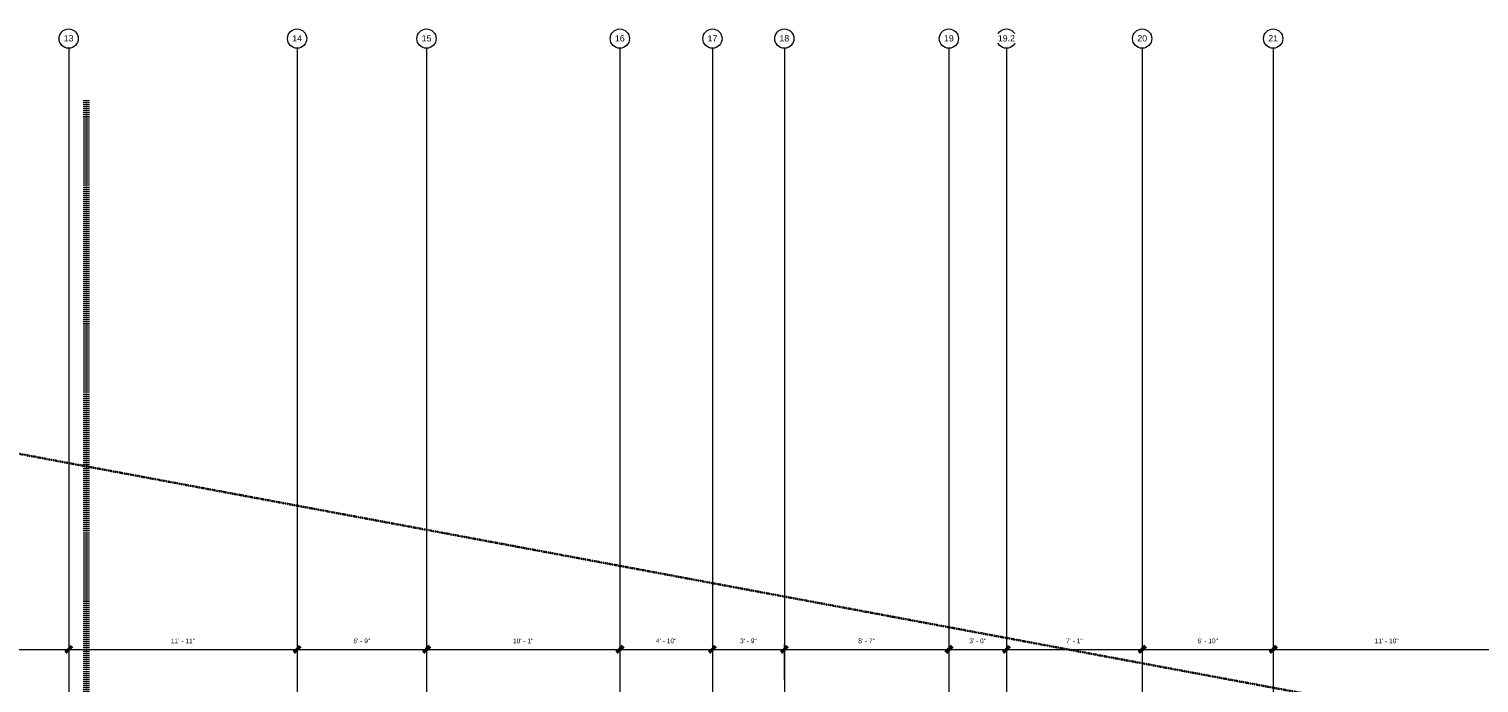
# Model space of a CAD drawing. Header units: inches. Extents: x -3670 to 241, y -250 to 1795.
# Drawn here: x -2381 to -1473, y 1386 to 1795 of the extents above; entities that cross this region are included whole.
import ezdxf

# ---------------------------------------------------------------- set-up
doc = ezdxf.new("R2010")
doc.units = ezdxf.units.IN
doc.header["$MEASUREMENT"] = 0
doc.linetypes.add('Dash', pattern=[0.25, 0.125, -0.125])
doc.linetypes.add('Double Dash 3_8_', pattern=[1, 0.375, -0.125, 0.125, -0.125, 0.125, -0.125])
for name, color, linetype, lineweight in [('A-ANNO-DIMS', 211, 'Continuous', 9), ('A-ANNO-DIMS-32', 211, 'Continuous', 9), ('A-ANNO-MATC', 214, 'Dash', 140), ('C-PROP-LINE', 91, 'Double Dash 3_8_', 30), ('S-GRID', 1, 'Continuous', 9), ('S-GRID-IDEN', 1, 'Continuous', 13)]:
    doc.layers.add(name, color=color, linetype=linetype, lineweight=lineweight)
doc.styles.add('Arial', font='arial.ttf', dxfattribs={"height": 3.934132})
doc.styles.add('Arial_1', font='arial.ttf', dxfattribs={"height": 2.950599})
doc.dimstyles.new('Linear_-_3_32__QAQC', dxfattribs={"dimscale": 12, "dimtxt": 3, "dimasz": 0.333333, "dimexe": 0.25, "dimexo": 0.166667, "dimgap": 0.25, "dimtad": 1, "dimdec": 4, "dimrnd": 0.0625, "dimzin": 1, "dimdsep": 46, "dimlunit": 4, "dimtxsty": 'Arial_1', "dimblk1": 'OBLIQUE', "dimblk2": 'OBLIQUE', "dimsah": 1, "dimcen": 0.09, "dimdle": 0.25, "dimadec": 0, "dimazin": 0, "dimtfac": 1, "dimtdec": 4, "dimtix": 1, "dimtmove": 0, "dimatfit": 3, "dimfxl": 1, "dimtvp": 1, "dimtfill": 1, "dimfrac": 2, "dimtolj": 1, "dimtzin": 0, "dimarcsym": 2})
doc.dimstyles.new('Linear_-_3_32__QAQC_1', dxfattribs={"dimscale": 12, "dimtxt": 3, "dimasz": 0.333333, "dimexe": 0.25, "dimexo": 0.166667, "dimgap": 0.25, "dimtad": 1, "dimdec": 4, "dimrnd": 0.0625, "dimzin": 1, "dimdsep": 46, "dimlunit": 4, "dimtxsty": 'Arial_1', "dimblk1": 'OBLIQUE', "dimblk2": 'OBLIQUE', "dimsah": 1, "dimcen": 0.09, "dimdle": 0.25, "dimadec": 0, "dimazin": 0, "dimtfac": 1, "dimtdec": 4, "dimtix": 1, "dimtmove": 0, "dimatfit": 3, "dimfxl": 1, "dimtvp": 1, "dimtfill": 1, "dimfrac": 2, "dimtolj": 1, "dimtzin": 0, "dimarcsym": 2})
doc.dimstyles.new('Linear_-_3_32__QAQC_3', dxfattribs={"dimscale": 12, "dimtxt": 3, "dimasz": 0.333333, "dimexe": 0.25, "dimexo": 0.166667, "dimgap": 0.25, "dimtad": 1, "dimdec": 4, "dimrnd": 0.0625, "dimzin": 1, "dimdsep": 46, "dimlunit": 4, "dimtxsty": 'Arial_1', "dimblk1": 'OBLIQUE', "dimblk2": 'OBLIQUE', "dimsah": 1, "dimcen": 0.09, "dimdle": 0.25, "dimadec": 0, "dimazin": 0, "dimtfac": 1, "dimtdec": 4, "dimtix": 1, "dimtmove": 0, "dimatfit": 3, "dimfxl": 1, "dimtvp": 1, "dimtfill": 1, "dimfrac": 2, "dimtolj": 1, "dimtzin": 0, "dimarcsym": 2})

# ---------------------------------------------------------------- blocks, each defined once
blk = doc.blocks.new('Family - ___-389244-01 - SECOND LEVEL - PENENTRATIONS')
at = {"layer": 'C-PROP-LINE'}
blk.add_line((-3452, 1727.74), (100, 1065.67), dxfattribs=at)
blk = doc.blocks.new('Grid - 3_16_-139788-01 - SECOND LEVEL - PENENTRATIONS')
at = {"layer": 'S-GRID-IDEN'}
blk.add_circle((0, 0), 0.188, dxfattribs=at)
blk = doc.blocks.new('DIMBLOCK49-01 - SECOND LEVEL - PENENTRATIONS')
at = {"layer": 'A-ANNO-DIMS-32', "lineweight": 50, "transparency": 16777216}
for p, q in [((-2441, 1406.87), (-2439, 1408.87)), ((-2356, 1406.87), (-2354, 1408.87)), ((-2441, 1406.87), (-2443, 1404.87)), ((-2356, 1406.87), (-2358, 1404.87))]:
    blk.add_line(p, q, dxfattribs=at)
at = {"layer": 'A-ANNO-DIMS-32', "transparency": 16777216}
for p, q in [((-2441, 1407.7), (-2441, 1403.87)), ((-2441, 1406.87), (-2441, 1407.7)), ((-2356, 1407.7), (-2356, 1403.87)), ((-2356, 1406.87), (-2356, 1407.7)), ((-2441, 1406.87), (-2356, 1406.87))]:
    blk.add_line(p, q, dxfattribs=at)
at = {"layer": 'A-ANNO-DIMS-32', "color": 0, "transparency": 16777216, "insert": (-2403.74, 1413.7), "char_height": 2.951, "width": 12.5723, "attachment_point": 1, "line_spacing_factor": 0.938532, "style": 'Arial_1', "bg_fill": 3, "box_fill_scale": 1.25, "bg_fill_color": 0, "bg_fill_transparency": 0}
blk.add_mtext('7\' - 1"', dxfattribs=at)
blk = doc.blocks.new('_Oblique')
at = {"color": 0, "linetype": 'ByBlock', "lineweight": -2}
blk.add_line((-0.5, -0.5), (0.5, 0.5), dxfattribs=at)
blk = doc.blocks.new('DIMBLOCK50-01 - SECOND LEVEL - PENENTRATIONS')
at = {"layer": 'A-ANNO-DIMS-32', "lineweight": 50, "transparency": 16777216}
for p, q in [((-2356, 1406.87), (-2354, 1408.87)), ((-2213, 1406.87), (-2211, 1408.87)), ((-2356, 1406.87), (-2358, 1404.87)), ((-2213, 1406.87), (-2215, 1404.87))]:
    blk.add_line(p, q, dxfattribs=at)
at = {"layer": 'A-ANNO-DIMS-32', "transparency": 16777216}
for p, q in [((-2356, 1407.7), (-2356, 1403.87)), ((-2356, 1406.87), (-2356, 1407.7)), ((-2213, 1407.7), (-2213, 1403.87)), ((-2213, 1406.87), (-2213, 1407.7)), ((-2356, 1406.87), (-2213, 1406.87))]:
    blk.add_line(p, q, dxfattribs=at)
at = {"layer": 'A-ANNO-DIMS-32', "color": 0, "transparency": 16777216, "insert": (-2292, 1413.7), "char_height": 2.951, "width": 18, "attachment_point": 1, "line_spacing_factor": 0.938532, "style": 'Arial_1', "bg_fill": 3, "box_fill_scale": 1.25, "bg_fill_color": 0, "bg_fill_transparency": 0}
blk.add_mtext('11\' - 11"', dxfattribs=at)
blk = doc.blocks.new('DIMBLOCK51-01 - SECOND LEVEL - PENENTRATIONS')
at = {"layer": 'A-ANNO-DIMS-32', "lineweight": 50, "transparency": 16777216}
for p, q in [((-2213, 1406.87), (-2211, 1408.87)), ((-2132, 1406.87), (-2130, 1408.87)), ((-2213, 1406.87), (-2215, 1404.87)), ((-2132, 1406.87), (-2134, 1404.87))]:
    blk.add_line(p, q, dxfattribs=at)
at = {"layer": 'A-ANNO-DIMS-32', "transparency": 16777216}
for p, q in [((-2213, 1407.7), (-2213, 1403.87)), ((-2213, 1406.87), (-2213, 1407.7)), ((-2132, 1407.7), (-2132, 1403.87)), ((-2132, 1406.87), (-2132, 1407.7)), ((-2213, 1406.87), (-2132, 1406.87))]:
    blk.add_line(p, q, dxfattribs=at)
at = {"layer": 'A-ANNO-DIMS-32', "color": 0, "transparency": 16777216, "insert": (-2177.74, 1413.7), "char_height": 2.951, "width": 12.5723, "attachment_point": 1, "line_spacing_factor": 0.938532, "style": 'Arial_1', "bg_fill": 3, "box_fill_scale": 1.25, "bg_fill_color": 0, "bg_fill_transparency": 0}
blk.add_mtext('6\' - 9"', dxfattribs=at)
blk = doc.blocks.new('DIMBLOCK52-01 - SECOND LEVEL - PENENTRATIONS')
at = {"layer": 'A-ANNO-DIMS-32', "lineweight": 50, "transparency": 16777216}
for p, q in [((-2132, 1406.87), (-2130, 1408.87)), ((-2011, 1406.87), (-2009, 1408.87)), ((-2132, 1406.87), (-2134, 1404.87)), ((-2011, 1406.87), (-2013, 1404.87))]:
    blk.add_line(p, q, dxfattribs=at)
at = {"layer": 'A-ANNO-DIMS-32', "transparency": 16777216}
for p, q in [((-2132, 1407.7), (-2132, 1403.87)), ((-2132, 1406.87), (-2132, 1407.7)), ((-2011, 1407.7), (-2011, 1403.87)), ((-2011, 1406.87), (-2011, 1407.7)), ((-2132, 1406.87), (-2011, 1406.87))]:
    blk.add_line(p, q, dxfattribs=at)
at = {"layer": 'A-ANNO-DIMS-32', "color": 0, "transparency": 16777216, "insert": (-2077.87, 1413.7), "char_height": 2.951, "width": 15.2862, "attachment_point": 1, "line_spacing_factor": 0.938532, "style": 'Arial_1', "bg_fill": 3, "box_fill_scale": 1.25, "bg_fill_color": 0, "bg_fill_transparency": 0}
blk.add_mtext('10\' - 1"', dxfattribs=at)
blk = doc.blocks.new('DIMBLOCK53-01 - SECOND LEVEL - PENENTRATIONS')
at = {"layer": 'A-ANNO-DIMS-32', "lineweight": 50, "transparency": 16777216}
for p, q in [((-2011, 1406.87), (-2009, 1408.87)), ((-1953, 1406.87), (-1951, 1408.87)), ((-2011, 1406.87), (-2013, 1404.87)), ((-1953, 1406.87), (-1955, 1404.87))]:
    blk.add_line(p, q, dxfattribs=at)
at = {"layer": 'A-ANNO-DIMS-32', "transparency": 16777216}
for p, q in [((-2011, 1407.7), (-2011, 1403.87)), ((-2011, 1406.87), (-2011, 1407.7)), ((-1953, 1407.7), (-1953, 1403.87)), ((-1953, 1406.87), (-1953, 1407.7)), ((-2011, 1406.87), (-1953, 1406.87))]:
    blk.add_line(p, q, dxfattribs=at)
at = {"layer": 'A-ANNO-DIMS-32', "color": 0, "transparency": 16777216, "insert": (-1988.37, 1413.7), "char_height": 2.951, "width": 15.2862, "attachment_point": 1, "line_spacing_factor": 0.938532, "style": 'Arial_1', "bg_fill": 3, "box_fill_scale": 1.25, "bg_fill_color": 0, "bg_fill_transparency": 0}
blk.add_mtext('4\' - 10"', dxfattribs=at)
blk = doc.blocks.new('DIMBLOCK54-01 - SECOND LEVEL - PENENTRATIONS')
at = {"layer": 'A-ANNO-DIMS-32', "lineweight": 50, "transparency": 16777216}
for p, q in [((-1953, 1406.87), (-1951, 1408.87)), ((-1908, 1406.87), (-1906, 1408.87)), ((-1953, 1406.87), (-1955, 1404.87)), ((-1908, 1406.87), (-1910, 1404.87))]:
    blk.add_line(p, q, dxfattribs=at)
at = {"layer": 'A-ANNO-DIMS-32', "transparency": 16777216}
for p, q in [((-1953, 1407.7), (-1953, 1403.87)), ((-1953, 1406.87), (-1953, 1407.7)), ((-1908, 1387.88), (-1908, 1409.87)), ((-1953, 1406.87), (-1908, 1406.87)), ((-1908, 1406.87), (-1908, 1387.88))]:
    blk.add_line(p, q, dxfattribs=at)
at = {"layer": 'A-ANNO-DIMS-32', "color": 0, "transparency": 16777216, "insert": (-1935.74, 1413.7), "char_height": 2.951, "width": 12.5723, "attachment_point": 1, "line_spacing_factor": 0.938532, "style": 'Arial_1', "bg_fill": 3, "box_fill_scale": 1.25, "bg_fill_color": 0, "bg_fill_transparency": 0}
blk.add_mtext('3\' - 9"', dxfattribs=at)
blk = doc.blocks.new('DIMBLOCK55-01 - SECOND LEVEL - PENENTRATIONS')
at = {"layer": 'A-ANNO-DIMS-32', "transparency": 16777216}
for p, q in [((-1908, 1387.88), (-1908, 1409.87)), ((-1805, 1407.7), (-1805, 1403.87)), ((-1805, 1406.87), (-1805, 1407.7)), ((-1908, 1406.87), (-1805, 1406.87)), ((-1908, 1406.87), (-1908, 1387.88))]:
    blk.add_line(p, q, dxfattribs=at)
at = {"layer": 'A-ANNO-DIMS-32', "lineweight": 50, "transparency": 16777216}
for p, q in [((-1908, 1406.87), (-1906, 1408.87)), ((-1805, 1406.87), (-1803, 1408.87)), ((-1908, 1406.87), (-1910, 1404.87)), ((-1805, 1406.87), (-1807, 1404.87))]:
    blk.add_line(p, q, dxfattribs=at)
at = {"layer": 'A-ANNO-DIMS-32', "color": 0, "transparency": 16777216, "insert": (-1861.74, 1413.7), "char_height": 2.951, "width": 12.5723, "attachment_point": 1, "line_spacing_factor": 0.938532, "style": 'Arial_1', "bg_fill": 3, "box_fill_scale": 1.25, "bg_fill_color": 0, "bg_fill_transparency": 0}
blk.add_mtext('8\' - 7"', dxfattribs=at)
blk = doc.blocks.new('DIMBLOCK56-01 - SECOND LEVEL - PENENTRATIONS')
at = {"layer": 'A-ANNO-DIMS-32', "lineweight": 50, "transparency": 16777216}
for p, q in [((-1805, 1406.87), (-1803, 1408.87)), ((-1769, 1406.87), (-1767, 1408.87)), ((-1805, 1406.87), (-1807, 1404.87)), ((-1769, 1406.87), (-1771, 1404.87))]:
    blk.add_line(p, q, dxfattribs=at)
at = {"layer": 'A-ANNO-DIMS-32', "transparency": 16777216}
for p, q in [((-1805, 1407.7), (-1805, 1403.87)), ((-1805, 1406.87), (-1805, 1407.7)), ((-1769, 1407.7), (-1769, 1403.87)), ((-1769, 1406.87), (-1769, 1407.7)), ((-1805, 1406.87), (-1769, 1406.87))]:
    blk.add_line(p, q, dxfattribs=at)
at = {"layer": 'A-ANNO-DIMS-32', "color": 0, "transparency": 16777216, "insert": (-1792.24, 1413.7), "char_height": 2.951, "width": 12.5723, "attachment_point": 1, "line_spacing_factor": 0.938532, "style": 'Arial_1', "bg_fill": 3, "box_fill_scale": 1.25, "bg_fill_color": 0, "bg_fill_transparency": 0}
blk.add_mtext('3\' - 0"', dxfattribs=at)
blk = doc.blocks.new('DIMBLOCK57-01 - SECOND LEVEL - PENENTRATIONS')
at = {"layer": 'A-ANNO-DIMS-32', "lineweight": 50, "transparency": 16777216}
for p, q in [((-1769, 1406.87), (-1767, 1408.87)), ((-1684, 1406.87), (-1682, 1408.87)), ((-1769, 1406.87), (-1771, 1404.87)), ((-1684, 1406.87), (-1686, 1404.87))]:
    blk.add_line(p, q, dxfattribs=at)
at = {"layer": 'A-ANNO-DIMS-32', "transparency": 16777216}
for p, q in [((-1769, 1407.7), (-1769, 1403.87)), ((-1769, 1406.87), (-1769, 1407.7)), ((-1684, 1407.7), (-1684, 1403.87)), ((-1684, 1406.87), (-1684, 1407.7)), ((-1769, 1406.87), (-1684, 1406.87))]:
    blk.add_line(p, q, dxfattribs=at)
at = {"layer": 'A-ANNO-DIMS-32', "color": 0, "transparency": 16777216, "insert": (-1731.74, 1413.7), "char_height": 2.951, "width": 12.5723, "attachment_point": 1, "line_spacing_factor": 0.938532, "style": 'Arial_1', "bg_fill": 3, "box_fill_scale": 1.25, "bg_fill_color": 0, "bg_fill_transparency": 0}
blk.add_mtext('7\' - 1"', dxfattribs=at)
blk = doc.blocks.new('DIMBLOCK58-01 - SECOND LEVEL - PENENTRATIONS')
at = {"layer": 'A-ANNO-DIMS-32', "lineweight": 50, "transparency": 16777216}
for p, q in [((-1684, 1406.87), (-1682, 1408.87)), ((-1602, 1406.87), (-1600, 1408.87)), ((-1684, 1406.87), (-1686, 1404.87)), ((-1602, 1406.87), (-1604, 1404.87))]:
    blk.add_line(p, q, dxfattribs=at)
at = {"layer": 'A-ANNO-DIMS-32', "transparency": 16777216}
for p, q in [((-1684, 1407.7), (-1684, 1403.87)), ((-1684, 1406.87), (-1684, 1407.7)), ((-1602, 1407.7), (-1602, 1403.87)), ((-1602, 1406.87), (-1602, 1407.7)), ((-1684, 1406.87), (-1602, 1406.87))]:
    blk.add_line(p, q, dxfattribs=at)
at = {"layer": 'A-ANNO-DIMS-32', "color": 0, "transparency": 16777216, "insert": (-1649.37, 1413.7), "char_height": 2.951, "width": 15.2862, "attachment_point": 1, "line_spacing_factor": 0.938532, "style": 'Arial_1', "bg_fill": 3, "box_fill_scale": 1.25, "bg_fill_color": 0, "bg_fill_transparency": 0}
blk.add_mtext('6\' - 10"', dxfattribs=at)
blk = doc.blocks.new('DIMBLOCK59-01 - SECOND LEVEL - PENENTRATIONS')
at = {"layer": 'A-ANNO-DIMS-32', "lineweight": 50, "transparency": 16777216}
for p, q in [((-1602, 1406.87), (-1600, 1408.87)), ((-1460, 1406.87), (-1458, 1408.87)), ((-1602, 1406.87), (-1604, 1404.87)), ((-1460, 1406.87), (-1462, 1404.87))]:
    blk.add_line(p, q, dxfattribs=at)
at = {"layer": 'A-ANNO-DIMS-32', "transparency": 16777216}
for p, q in [((-1602, 1407.7), (-1602, 1403.87)), ((-1602, 1406.87), (-1602, 1407.7)), ((-1460, 1407.7), (-1460, 1403.87)), ((-1460, 1406.87), (-1460, 1407.7)), ((-1602, 1406.87), (-1460, 1406.87))]:
    blk.add_line(p, q, dxfattribs=at)
at = {"layer": 'A-ANNO-DIMS-32', "color": 0, "transparency": 16777216, "insert": (-1538.5, 1413.7), "char_height": 2.951, "width": 18, "attachment_point": 1, "line_spacing_factor": 0.938532, "style": 'Arial_1', "bg_fill": 3, "box_fill_scale": 1.25, "bg_fill_color": 0, "bg_fill_transparency": 0}
blk.add_mtext('11\' - 10"', dxfattribs=at)

msp = doc.modelspace()

# ---------------------------------------------------------------- linework, layer by layer
at = {"layer": 'A-ANNO-MATC'}
msp.add_line((-2344.99997, 1750.74758), (-2344.99997, -206.10436), dxfattribs=at)

# ---------------------------------------------------------------- block references
at = {"layer": 'C-PROP-LINE'}
msp.add_blockref('Family - ___-389244-01 - SECOND LEVEL - PENENTRATIONS', (0, 0), dxfattribs=at)
at = {"layer": 'S-GRID-IDEN', "xscale": 31.99999999999999, "yscale": 31.99999999999999, "zscale": 31.99999999999999, "rotation": 180}
for p in [(-2356, 1788.99758), (-2213, 1788.99758), (-2132, 1788.99758), (-2011, 1788.99758), (-1953, 1788.99758), (-1908, 1788.99758), (-1805, 1788.99758), (-1769, 1788.99758), (-1684, 1788.99758), (-1602, 1788.99758)]:
    msp.add_blockref('Grid - 3_16_-139788-01 - SECOND LEVEL - PENENTRATIONS', p, dxfattribs=at)

# ---------------------------------------------------------------- next in the draw order: texts
at = {"layer": 'S-GRID-IDEN', "char_height": 3.934132, "attachment_point": 2, "line_spacing_factor": 0.938532, "style": 'Arial', "bg_fill": 3, "box_fill_scale": 1.25, "bg_fill_color": 0, "bg_fill_transparency": 0}
for s, insert, width in [('13', (-2355.99846, 1791.14882), 7.296), ('14', (-2212.99846, 1791.14882), 7.296), ('15', (-2131.99846, 1791.14882), 7.296), ('16', (-2010.99846, 1791.14882), 7.296), ('17', (-1952.99846, 1791.14882), 7.296), ('18', (-1907.99846, 1791.14882), 7.296), ('19', (-1804.99846, 1791.14882), 7.296), ('19.2', (-1768.99846, 1791.14882), 12.768), ('20', (-1683.99846, 1791.14882), 7.296), ('21', (-1601.99846, 1791.14882), 7.296)]:
    msp.add_mtext(s, dxfattribs=dict(at, insert=insert, width=width))

# ---------------------------------------------------------------- next in the draw order: linework, layer by layer
at = {"layer": 'S-GRID'}
for p, q in [((-2356, 1782.99758), (-2356, -238.35436)), ((-2213, 1782.99758), (-2213, -238.35436)), ((-2132, 1782.99758), (-2132, -238.35436)), ((-2011, 1782.99758), (-2011, -238.35436)), ((-1953, 1782.99758), (-1953, -238.35436)), ((-1908, 1782.99758), (-1908, -238.35436)), ((-1805, 1782.99758), (-1805, -238.35436)), ((-1769, 1782.99758), (-1769, -238.35436)), ((-1684, 1782.99758), (-1684, -238.35436)), ((-1602, 1782.99758), (-1602, -238.35436))]:
    msp.add_line(p, q, dxfattribs=at)

# ---------------------------------------------------------------- next in the draw order: dimensions: what is measured, and where the dimension line sits
at = {"layer": 'A-ANNO-DIMS'}
dim = msp.add_linear_dim(base=(-2356, 1406.87268), p1=(-2440.99997, 1409.70111), p2=(-2356, 1409.70111), dimstyle='Linear_-_3_32__QAQC', override={"dimpost": '<>', "dimfxl": 84.999972}, dxfattribs=at)
dim.commit()
dim.dimension.update_dxf_attribs({"geometry": 'DIMBLOCK49-01 - SECOND LEVEL - PENENTRATIONS', "text_midpoint": (-2398.49999, 1411.35402)})

# ---------------------------------------------------------------- next in the draw order: dimensions: what is measured, and where the dimension line sits
dim = msp.add_linear_dim(base=(-2213, 1406.87268), p1=(-2356, 1409.70111), p2=(-2213, 1409.70111), dimstyle='Linear_-_3_32__QAQC', override={"dimpost": '<>', "dimfxl": 143}, dxfattribs=at)
dim.commit()
dim.dimension.update_dxf_attribs({"geometry": 'DIMBLOCK50-01 - SECOND LEVEL - PENENTRATIONS', "text_midpoint": (-2284.5, 1411.35402)})

# ---------------------------------------------------------------- next in the draw order: dimensions: what is measured, and where the dimension line sits
dim = msp.add_linear_dim(base=(-2132, 1406.87268), p1=(-2213, 1409.70111), p2=(-2132, 1409.70111), dimstyle='Linear_-_3_32__QAQC', override={"dimpost": '<>', "dimfxl": 81}, dxfattribs=at)
dim.commit()
dim.dimension.update_dxf_attribs({"geometry": 'DIMBLOCK51-01 - SECOND LEVEL - PENENTRATIONS', "text_midpoint": (-2172.5, 1411.37918)})

# ---------------------------------------------------------------- next in the draw order: dimensions: what is measured, and where the dimension line sits
dim = msp.add_linear_dim(base=(-2011, 1406.87268), p1=(-2132, 1409.70111), p2=(-2011, 1409.70111), dimstyle='Linear_-_3_32__QAQC', override={"dimpost": '<>', "dimfxl": 121}, dxfattribs=at)
dim.commit()
dim.dimension.update_dxf_attribs({"geometry": 'DIMBLOCK52-01 - SECOND LEVEL - PENENTRATIONS', "text_midpoint": (-2071.5, 1411.37918)})

# ---------------------------------------------------------------- next in the draw order: dimensions: what is measured, and where the dimension line sits
dim = msp.add_linear_dim(base=(-1953, 1406.87268), p1=(-2011, 1409.70111), p2=(-1953, 1409.70111), dimstyle='Linear_-_3_32__QAQC', override={"dimpost": '<>', "dimfxl": 58}, dxfattribs=at)
dim.commit()
dim.dimension.update_dxf_attribs({"geometry": 'DIMBLOCK53-01 - SECOND LEVEL - PENENTRATIONS', "text_midpoint": (-1982, 1411.37918)})

# ---------------------------------------------------------------- next in the draw order: dimensions: what is measured, and where the dimension line sits
dim = msp.add_linear_dim(base=(-1908, 1406.87268), p1=(-1953, 1409.70111), p2=(-1908, 1385.87692), dimstyle='Linear_-_3_32__QAQC_3', override={"dimpost": '<>', "dimfxl": 50.9175}, dxfattribs=at)
dim.commit()
dim.dimension.update_dxf_attribs({"geometry": 'DIMBLOCK54-01 - SECOND LEVEL - PENENTRATIONS', "text_midpoint": (-1930.5, 1411.38018)})

# ---------------------------------------------------------------- next in the draw order: dimensions: what is measured, and where the dimension line sits
dim = msp.add_linear_dim(base=(-1805, 1406.87268), p1=(-1908, 1385.87692), p2=(-1805, 1409.70111), dimstyle='Linear_-_3_32__QAQC_1', override={"dimpost": '<>', "dimfxl": 105.719401}, dxfattribs=at)
dim.commit()
dim.dimension.update_dxf_attribs({"geometry": 'DIMBLOCK55-01 - SECOND LEVEL - PENENTRATIONS', "text_midpoint": (-1856.5, 1411.37918)})

# ---------------------------------------------------------------- next in the draw order: dimensions: what is measured, and where the dimension line sits
dim = msp.add_linear_dim(base=(-1769, 1406.87268), p1=(-1805, 1409.70111), p2=(-1769, 1409.70111), dimstyle='Linear_-_3_32__QAQC', override={"dimpost": '<>', "dimfxl": 36}, dxfattribs=at)
dim.commit()
dim.dimension.update_dxf_attribs({"geometry": 'DIMBLOCK56-01 - SECOND LEVEL - PENENTRATIONS', "text_midpoint": (-1787, 1411.38018)})

# ---------------------------------------------------------------- next in the draw order: dimensions: what is measured, and where the dimension line sits
dim = msp.add_linear_dim(base=(-1684, 1406.87268), p1=(-1769, 1409.70111), p2=(-1684, 1409.70111), dimstyle='Linear_-_3_32__QAQC', override={"dimpost": '<>', "dimfxl": 85}, dxfattribs=at)
dim.commit()
dim.dimension.update_dxf_attribs({"geometry": 'DIMBLOCK57-01 - SECOND LEVEL - PENENTRATIONS', "text_midpoint": (-1726.5, 1411.35402)})

# ---------------------------------------------------------------- next in the draw order: dimensions: what is measured, and where the dimension line sits
dim = msp.add_linear_dim(base=(-1602, 1406.87268), p1=(-1684, 1409.70111), p2=(-1602, 1409.70111), dimstyle='Linear_-_3_32__QAQC', override={"dimpost": '<>', "dimfxl": 82}, dxfattribs=at)
dim.commit()
dim.dimension.update_dxf_attribs({"geometry": 'DIMBLOCK58-01 - SECOND LEVEL - PENENTRATIONS', "text_midpoint": (-1643, 1411.37918)})

# ---------------------------------------------------------------- next in the draw order: dimensions: what is measured, and where the dimension line sits
dim = msp.add_linear_dim(base=(-1460, 1406.87268), p1=(-1602, 1409.70111), p2=(-1460, 1409.70111), dimstyle='Linear_-_3_32__QAQC', override={"dimpost": '<>', "dimfxl": 142}, dxfattribs=at)
dim.commit()
dim.dimension.update_dxf_attribs({"geometry": 'DIMBLOCK59-01 - SECOND LEVEL - PENENTRATIONS', "text_midpoint": (-1531, 1411.37918)})

doc.saveas('drawing.dxf')
